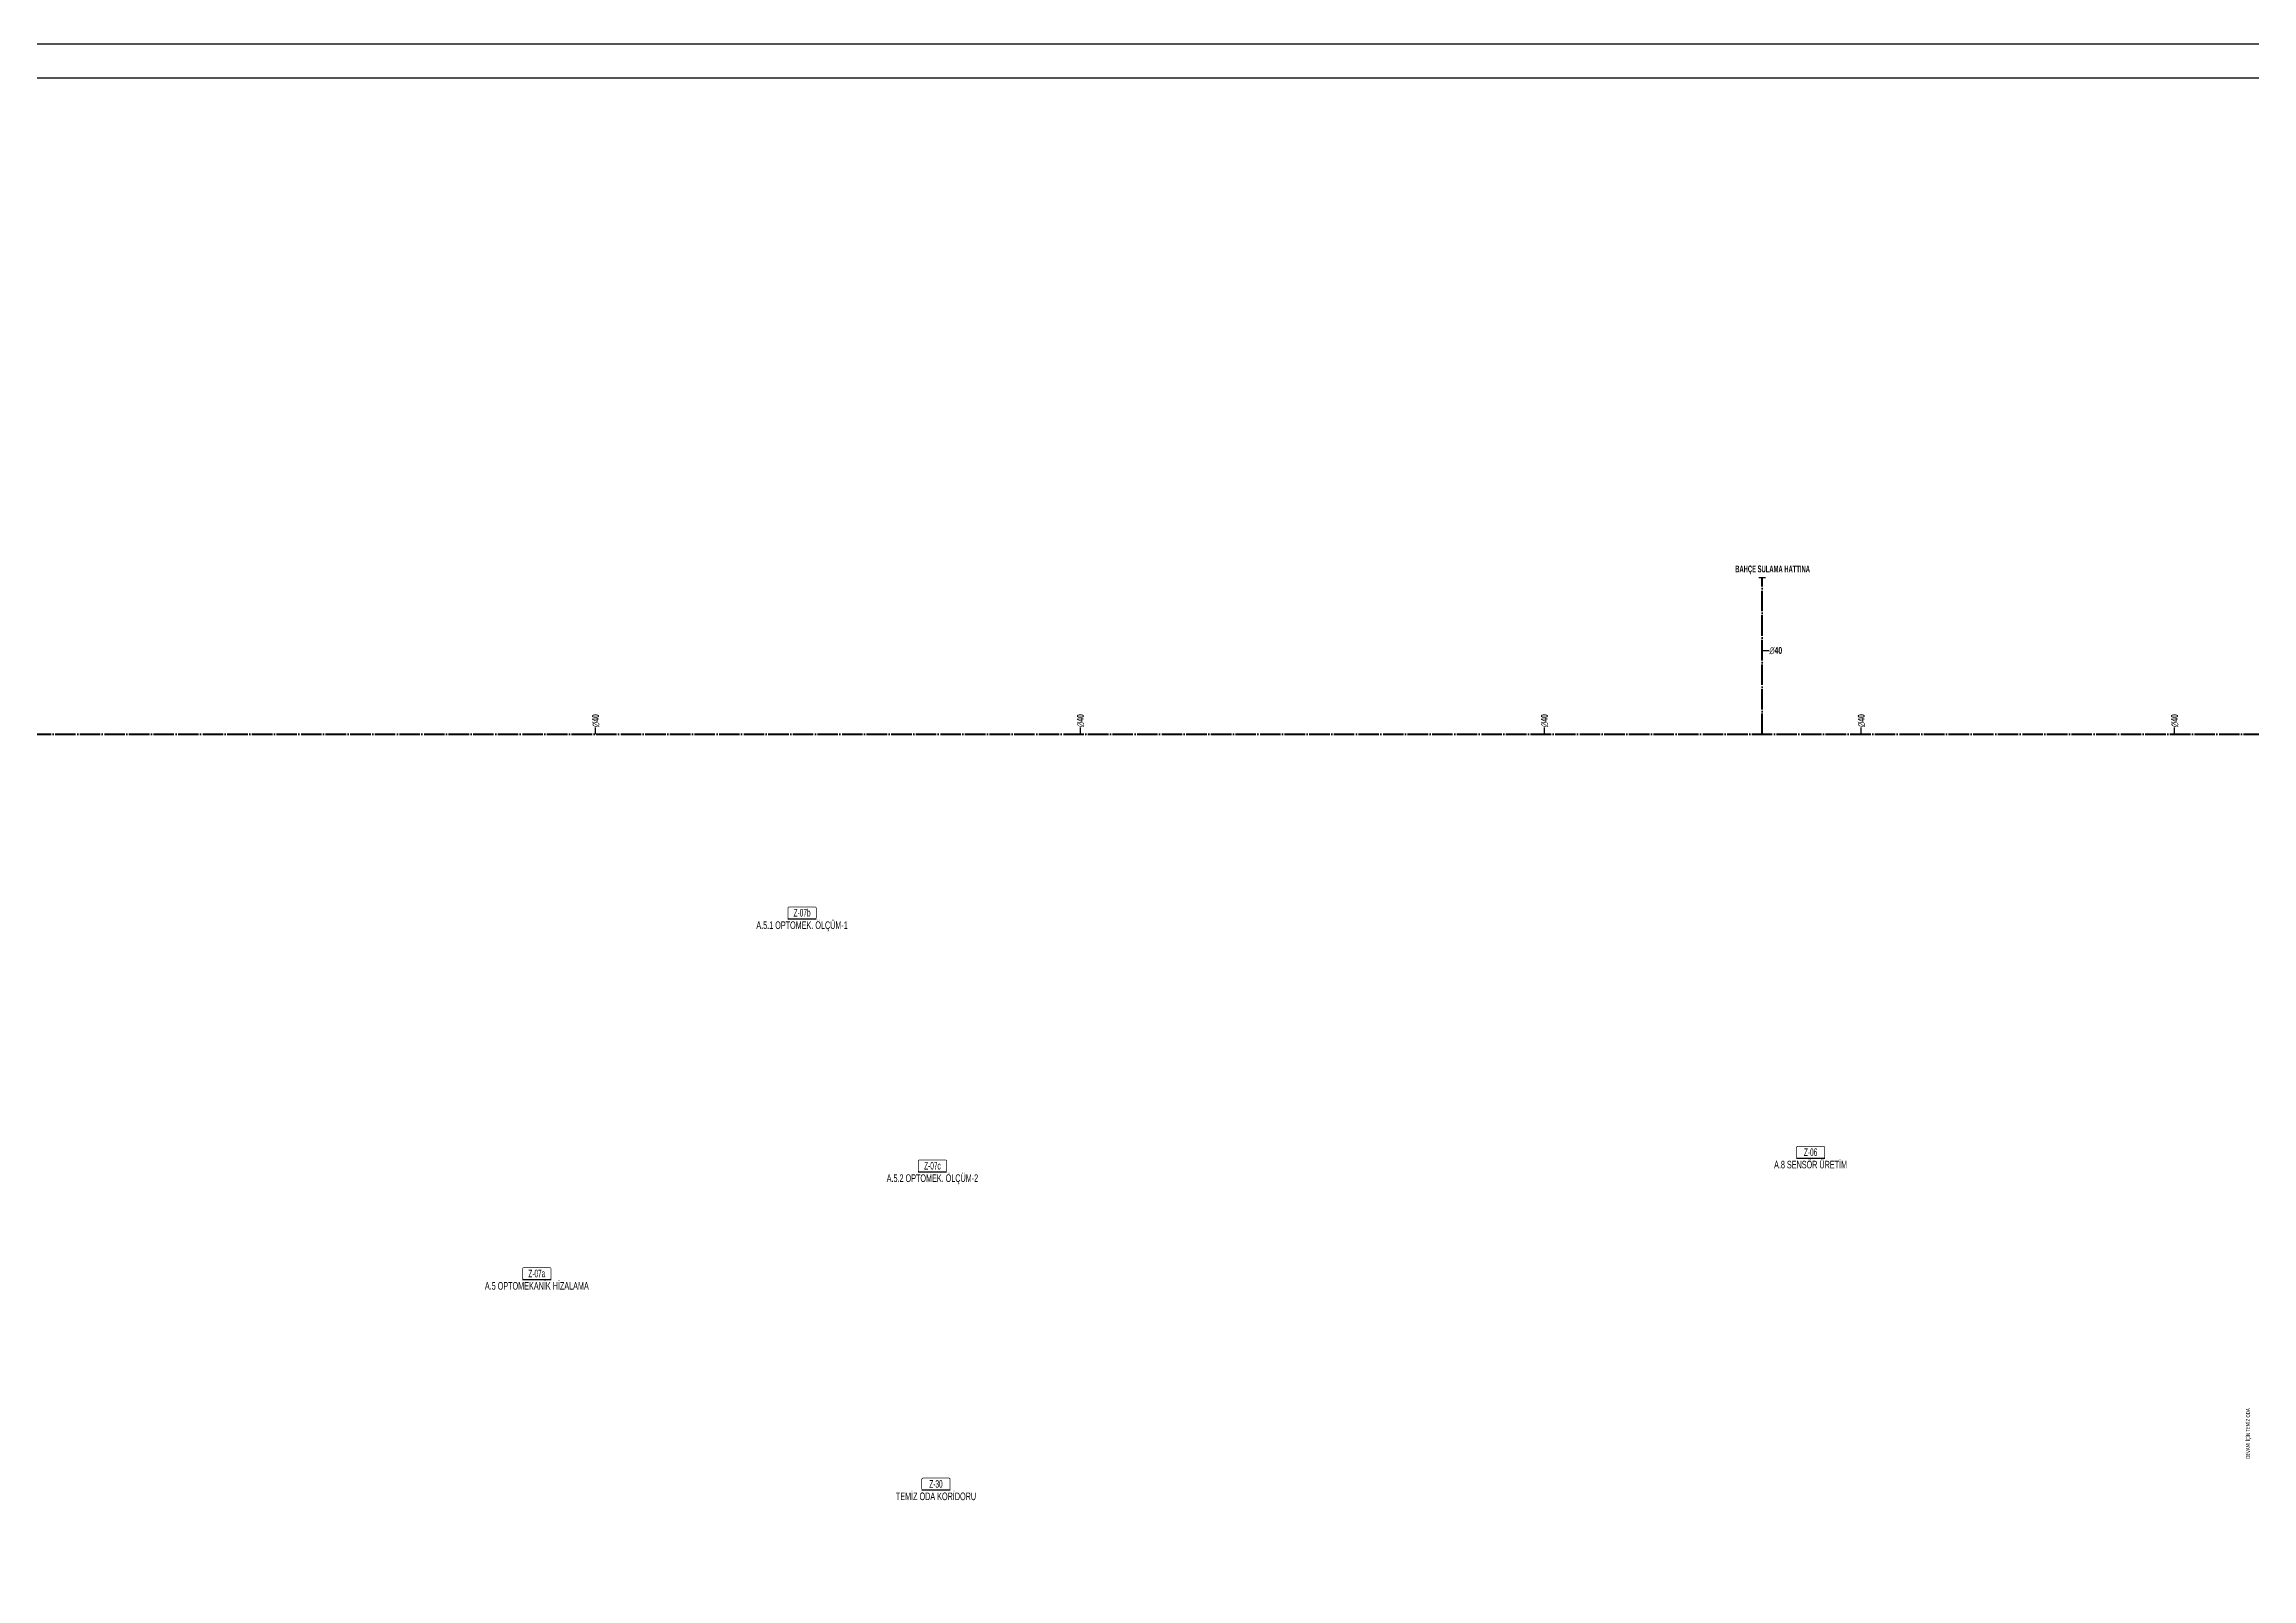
# Model space of a CAD drawing. Header units: centimetres. Extents: x 405464 to 563355, y 50011 to 66875.
# Drawn here: x 477243 to 483717, y 54511 to 59011 of the extents above; entities that cross this region are included whole.
import ezdxf
from ezdxf.enums import TextEntityAlignment as Align

# ---------------------------------------------------------------- set-up
doc = ezdxf.new("R2010")
doc.units = ezdxf.units.CM
doc.linetypes.add('SOGUKSU1', pattern=[72, 60, -6, 0, -6])
for name, color, linetype in [('-M-MAHAL-DEBILER', 7, 'Continuous'), ('-M-MAHAL-ETIKET-NOT', 7, 'Continuous'), ('-M-MAHAL-ETIKET-NOTM', 7, 'Continuous'), ('-M-MAHAL-ETK-', 7, 'Continuous'), ('-M-MAHAL-HAVA-DEGISIM', 7, 'Continuous'), ('-M-MAHAL-NO', 7, 'Continuous'), ('-M-MAHAL-NOM', 7, 'Continuous')]:
    doc.layers.add(name, color=color, linetype=linetype)
for name, color, linetype, lineweight in [('0-KRCN-DSD-YAZI', 4, 'Continuous', 40), ('0-KRCN-SHT-03CIHAZ', 120, 'Continuous', 30), ('0-KRCN-SHT-05CIHAZ', 171, 'Continuous', 40), ('0-KRCN-SHT-SOGUKSU', 141, 'SOGUKSU1', 40), ('0-KRCN-SHT-YAZI-ÇAP-TEMSU', 81, 'Continuous', 30), ('0-KRCN-Z-ANTET', 71, 'Continuous', 30), ('0-MEK-SHT-YAZI-ÇAP-TEMSU', 81, 'Continuous', 30)]:
    doc.layers.add(name, color=color, linetype=linetype, lineweight=lineweight)
doc.styles.add('-M-ISSO-TEXT-TTF', font='ARIALN.TTF')
doc.styles.add('-M-MHLETK-NOT', font='romans.shx', dxfattribs={"width": 0.7})
doc.styles.add('-M-MHLETK-TEXT', font='ARIALN.TTF', dxfattribs={"width": 0.7})
doc.styles.add('CAP', font='ARIALNB.TTF')
doc.styles.add('VRF CITY MULTI', font='tahoma.ttf', dxfattribs={"height": 15})

# ---------------------------------------------------------------- blocks, each defined once
blk = doc.blocks.new('M-MHLETK-YNG')
at = {"layer": '-M-MAHAL-ETIKET-NOTM', "color": 3, "style": '-M-ISSO-TEXT-TTF', "width": 0.8, "flags": 8}
blk.add_attdef('MAH-ADI2', text='', height=1.11, dxfattribs=at).set_placement((0, -2.55), align=Align.MIDDLE_CENTER)
blk.add_wipeout([(-2.08, 1.74), (2.08, 1.74), (2.08, 0), (-2.08, 0)]).dxf.layer = '-M-MAHAL-ETK-'
at = {"layer": '-M-MAHAL-ETK-', "color": 0}
for p, q in [((-2.08, 0), (2.08, 0)), ((-1.16, 0), (-1.16, 0))]:
    blk.add_line(p, q, dxfattribs=at)
blk.add_lwpolyline([(-1.88, 1.74, 0.1, 0.1, 0), (1.88, 1.74, 0.1, 0.1, -0.414214), (2.08, 1.54, 0.1, 0.1, 0), (2.08, 0.2, 0.1, 0.1, -0.414214), (1.88, 0, 0.1, 0.1, 0), (-1.88, 0, 0.1, 0.1, -0.414214), (-2.08, 0.2, 0.1, 0.1, 0), (-2.08, 1.54, 0.1, 0.1, -0.414214)], format="xyseb", close=True, dxfattribs=at)
at = {"layer": '-M-MAHAL-DEBILER', "color": 4, "style": '-M-MHLETK-NOT', "width": 0.5, "flags": 8}
blk.add_attdef('DEBIS', text='', height=0.4, dxfattribs=at).set_placement((-2.17, 2.15), align=Align.MIDDLE_CENTER)
at = {"layer": '-M-MAHAL-DEBILER', "color": 191, "style": '-M-MHLETK-NOT', "width": 0.5, "flags": 8}
blk.add_attdef('DEBIR', text='', height=0.4, dxfattribs=at).set_placement((-1.61, 2.15), align=Align.MIDDLE_CENTER)
at = {"layer": '-M-MAHAL-DEBILER', "color": 31, "style": '-M-MHLETK-NOT', "width": 0.5, "flags": 8}
blk.add_attdef('DEBIF', text='', height=0.4, dxfattribs=at).set_placement((1.59, 2.15), align=Align.MIDDLE_CENTER)
at = {"layer": '-M-MAHAL-DEBILER', "color": 1, "style": '-M-MHLETK-NOT', "width": 0.5, "flags": 8}
blk.add_attdef('DEBIE', text='', height=0.4, dxfattribs=at).set_placement((2.32, 2.15), align=Align.MIDDLE_CENTER)
at = {"layer": '-M-MAHAL-ETIKET-NOT', "color": 3}
for tag, height, style, width, flags, p in [('KIS', 0.04, '-M-MHLETK-NOT', 0.5, 9, (-2.59, 1.62)), ('ALAN', 0.04, '-M-MHLETK-NOT', 0.5, 9, (-2.58, 1.56)), ('RH', 0.04, '-M-MHLETK-NOT', 0.5, 9, (-2.39, 1.62)), ('YUKSEKLIK', 0.04, '-M-MHLETK-NOT', 0.5, 9, (-2.32, 1.56)), ('YAZ', 0.04, '-M-MHLETK-NOT', 0.5, 9, (-2.18, 1.62)), ('MAH-ADI', 1.11, '-M-ISSO-TEXT-TTF', 0.8, 8, (0, -0.93))]:
    blk.add_attdef(tag, text='', height=height, dxfattribs=dict(at, style=style, width=width, flags=flags)).set_placement(p, align=Align.MIDDLE_CENTER)
at = {"layer": '-M-MAHAL-ETIKET-NOT', "color": 3, "style": '-M-MHLETK-NOT', "width": 0.5, "flags": 9}
for tag, p, height in [('HL', (-2.62, 1.49), 0.0286), ('KLKTR', (-2.62, 1.42), 0.04), ('RDY-BOY1', (-2.61, 1.37), 0.0286), ('RDY-BOY2', (-2.61, 1.32), 0.0286), ('RDY-BOY3', (-2.61, 1.27), 0.0286), ('RDY-BOY4', (-2.61, 1.22), 0.0286), ('KON-BOY1', (-2.61, 1.14), 0.0286), ('KON-BOY2', (-2.61, 1.09), 0.0286), ('KON-BOY3', (-2.61, 1.04), 0.0286), ('FCU-TIP1', (-2.61, 0.96), 0.0286), ('FCU-TIP2', (-2.61, 0.91), 0.0286), ('FCU-TIP3', (-2.61, 0.86), 0.0286), ('VRV-TIP1', (-2.61, 0.76), 0.0286), ('VRV-TIP2', (-2.61, 0.71), 0.0286), ('HLA', (-2.52, 1.49), 0.0286), ('FCU-ADET1', (-2.52, 0.96), 0.0286), ('FCU-ADET2', (-2.52, 0.91), 0.0286), ('FCU-ADET3', (-2.52, 0.86), 0.0286), ('VRV-ADET1', (-2.52, 0.76), 0.0286), ('VRV-ADET2', (-2.52, 0.71), 0.0286), ('RDY-TIP1', (-2.5, 1.37), 0.0286), ('RDY-TIP2', (-2.5, 1.32), 0.0286), ('RDY-TIP3', (-2.5, 1.27), 0.0286), ('RDY-TIP4', (-2.5, 1.22), 0.0286), ('KON-TIP1', (-2.5, 1.14), 0.0286), ('KON-TIP2', (-2.5, 1.09), 0.0286), ('KON-TIP3', (-2.5, 1.04), 0.0286), ('FCU-KAP1', (-2.4, 0.96), 0.0286), ('FCU-KAP2', (-2.4, 0.91), 0.0286), ('FCU-KAP3', (-2.4, 0.86), 0.0286), ('VRV-KAP1', (-2.4, 0.76), 0.0286), ('VRV-KAP2', (-2.4, 0.71), 0.0286), ('RDY-ADET1', (-2.39, 1.37), 0.0286), ('RDY-ADET2', (-2.39, 1.32), 0.0286), ('RDY-ADET3', (-2.39, 1.27), 0.0286), ('RDY-ADET4', (-2.39, 1.22), 0.0286), ('KON-ADET1', (-2.39, 1.14), 0.0286), ('KON-ADET2', (-2.39, 1.09), 0.0286), ('KON-ADET3', (-2.39, 1.04), 0.0286), ('FCU-DUY1', (-2.27, 0.96), 0.0286), ('FCU-DUY2', (-2.27, 0.91), 0.0286), ('FCU-DUY3', (-2.27, 0.86), 0.0286), ('VRV-DUY1', (-2.27, 0.76), 0.0286), ('VRV-DUY2', (-2.27, 0.71), 0.0286), ('RDY-ISI1', (-2.27, 1.37), 0.0286), ('RDY-ISI2', (-2.27, 1.32), 0.0286), ('RDY-ISI3', (-2.27, 1.27), 0.0286), ('RDY-ISI4', (-2.27, 1.22), 0.0286), ('KON-ISI1', (-2.27, 1.14), 0.0286), ('KON-ISI2', (-2.27, 1.09), 0.0286), ('KON-ISI3', (-2.27, 1.04), 0.0286), ('SHG', (-2.23, 1.49), 0.0286), ('AHU', (-2.23, 1.44), 0.0286), ('FCU-SOG1', (-2.15, 0.96), 0.0286), ('FCU-SOG2', (-2.15, 0.91), 0.0286), ('FCU-SOG3', (-2.15, 0.86), 0.0286), ('VRV-SOG1', (-2.15, 0.76), 0.0286), ('VRV-SOG2', (-2.15, 0.71), 0.0286), ('LHG', (-2.13, 1.49), 0.0286), ('RDY-BNP1', (-2.1, 1.37), 0.0286), ('RDY-BNP2', (-2.1, 1.32), 0.0286), ('RDY-BNP3', (-2.1, 1.27), 0.0286), ('RDY-BNP4', (-2.1, 1.22), 0.0286), ('KON-BNP1', (-2.1, 1.14), 0.0286), ('KON-BNP2', (-2.1, 1.09), 0.0286), ('KON-BNP3', (-2.1, 1.04), 0.0286), ('HG', (-2.04, 1.49), 0.0286), ('FCU-ISI1', (-2.04, 0.96), 0.0286), ('FCU-ISI2', (-2.04, 0.91), 0.0286), ('FCU-ISI3', (-2.04, 0.86), 0.0286), ('VRV-ISI1', (-2.04, 0.76), 0.0286), ('VRV-ISI2', (-2.04, 0.71), 0.0286), ('HGA', (-1.96, 1.49), 0.0286), ('EF', (-1.96, 1.44), 0.0286), ('RDY-BNK1', (-1.96, 1.37), 0.0286), ('RDY-BNK2', (-1.96, 1.32), 0.0286), ('RDY-BNK3', (-1.96, 1.27), 0.0286), ('RDY-BNK4', (-1.96, 1.22), 0.0286), ('KON-BNK1', (-1.96, 1.14), 0.0286), ('KON-BNK2', (-1.96, 1.09), 0.0286), ('KON-BNK3', (-1.96, 1.04), 0.0286), ('FCU-DEBI1', (-1.95, 0.96), 0.0286), ('FCU-DEBI2', (-1.95, 0.91), 0.0286), ('FCU-DEBI3', (-1.95, 0.86), 0.0286), ('VRV-DEBI1', (-1.95, 0.76), 0.0286), ('VRV-DEBI2', (-1.95, 0.71), 0.0286), ('FCU-BNP1', (-1.83, 0.96), 0.0286), ('FCU-BNP2', (-1.83, 0.91), 0.0286), ('FCU-BNP3', (-1.83, 0.86), 0.0286), ('VRV-BNP1', (-1.83, 0.76), 0.0286), ('VRV-BNP2', (-1.83, 0.71), 0.0286), ('FCU-BNK1', (-1.61, 0.96), 0.0286), ('FCU-BNK2', (-1.61, 0.91), 0.0286), ('FCU-BNK3', (-1.61, 0.86), 0.0286), ('VRV-BNK1', (-1.61, 0.76), 0.0286), ('VRV-BNK2', (-1.61, 0.71), 0.0286)]:
    blk.add_attdef(tag, p, '', height=height, dxfattribs=at)
at = {"layer": '-M-MAHAL-HAVA-DEGISIM', "style": '-M-MHLETK-NOT', "width": 0.5, "flags": 8}
for tag, p in [('HAVADEG', (0, 3.61)), ('HAVA', (0, 2.4))]:
    blk.add_attdef(tag, text='', height=0.6, dxfattribs=at).set_placement(p, align=Align.MIDDLE_CENTER)
at = {"layer": '-M-MAHAL-NO', "color": 7, "style": '-M-MHLETK-TEXT', "width": 0.6, "flags": 8}
blk.add_attdef('MAH-NO', text='', height=1.11, dxfattribs=at).set_placement((0, 0.89), align=Align.MIDDLE_CENTER)
at = {"layer": '-M-MAHAL-NOM', "color": 7, "style": '-M-MHLETK-TEXT', "width": 0.6, "flags": 8}
blk.add_attdef('MAH-NOM', text='', height=1.11, dxfattribs=at).set_placement((0, 0.89), align=Align.MIDDLE_CENTER)
blk = doc.blocks.new('DONUT')
at = {"layer": '0-KRCN-SHT-03CIHAZ'}
blk.add_hatch(color=256, dxfattribs=at).paths.add_polyline_path([(2.5, 0, 1), (-2.5, 0, 1)])
blk.add_circle((0, 0), 2.5, dxfattribs=at)

msp = doc.modelspace()

# ---------------------------------------------------------------- linework, layer by layer
at = {"layer": '0-KRCN-SHT-SOGUKSU'}
for p, q in [((482280.9, 56988.2), (482280.9, 57447.7)), ((475473.2, 56988.2), (483891.7, 56988.2))]:
    msp.add_line(p, q, dxfattribs=at)
at = {"layer": '0-KRCN-SHT-YAZI-ÇAP-TEMSU', "linetype": 'Continuous'}
msp.add_line((482270.9, 57447.7), (482290.9, 57447.7), dxfattribs=at)
at = {"layer": '0-KRCN-Z-ANTET'}
for points in [[(405464.1, 50011.3), (563355.4, 50011.3), (563355.4, 59011.3), (405464.1, 59011.3)], [(470564.1, 50111.3), (502064.1, 50111.3), (502064.1, 58911.3), (470564.1, 58911.3)]]:
    msp.add_lwpolyline(points, close=True, dxfattribs=at)
at = {"layer": '0-MEK-SHT-YAZI-ÇAP-TEMSU', "linetype": 'Continuous'}
for p, q in [((482280.9, 57233.6), (482300.4, 57233.6)), ((478860.2, 56988.2), (478860.2, 57007.8)), ((480281.7, 56988.2), (480281.7, 57007.8)), ((481642.3, 56988.2), (481642.3, 57007.8)), ((482571.5, 56988.2), (482571.5, 57007.8)), ((483489.9, 56988.2), (483489.9, 57007.8))]:
    msp.add_line(p, q, dxfattribs=at)

# ---------------------------------------------------------------- block references
at = {"layer": '0-KRCN-SHT-05CIHAZ'}
msp.add_blockref('DONUT', (482280.9, 56988.2), dxfattribs=at)

# ---------------------------------------------------------------- texts
at = {"layer": '0-KRCN-DSD-YAZI', "color": 7, "style": 'VRF CITY MULTI', "width": 0.7}
msp.add_text('DEVAMI İÇİN TEMİZ ODA ', height=12, rotation=90, dxfattribs=at).set_placement((483705.6, 54939.3), align=Align.MIDDLE)
at = {"layer": '0-KRCN-SHT-YAZI-ÇAP-TEMSU', "linetype": 'Continuous', "style": 'CAP', "width": 0.6}
msp.add_text('BAHÇE SULAMA HATTINA', height=20, dxfattribs=at).set_placement((482201.8, 57462.5))
at = {"layer": '0-MEK-SHT-YAZI-ÇAP-TEMSU', "linetype": 'Continuous', "style": 'CAP', "width": 0.7}
msp.add_text('∅40', height=20, dxfattribs=at).set_placement((482302, 57233.6), align=Align.MIDDLE_LEFT)
for p in [(478860.2, 57009.3), (480281.7, 57009.3), (481642.3, 57009.3), (482571.5, 57009.3), (483489.9, 57009.3)]:
    msp.add_text('∅40', height=20, rotation=90, dxfattribs=at).set_placement(p, align=Align.MIDDLE_LEFT)

# ---------------------------------------------------------------- next in the draw order: block references
at = {"layer": '-M-MAHAL-ETK-', "xscale": 20, "yscale": 20, "zscale": 20}
for p, values in [((479465.7, 56446.6), {'MAH-NO': 'Z-07b', 'MAH-ADI': 'A.5.1 OPTOMEK. ÖLÇÜM-1'}), ((479847.9, 55704.8), {'MAH-NO': 'Z-07c', 'MAH-ADI': 'A.5.2 OPTOMEK. ÖLÇÜM-2'}), ((482422.8, 55744.5), {'MAH-NO': 'Z-06', 'MAH-ADI': 'A.8 SENSÖR ÜRETİM'}), ((478688, 55388.9), {'MAH-NO': 'Z-07a', 'MAH-ADI': 'A.5 OPTOMEKANİK HİZALAMA'}), ((479858.3, 54771.8), {'MAH-NO': 'Z-30', 'MAH-ADI': 'TEMİZ ODA KORİDORU'})]:
    msp.add_blockref('M-MHLETK-YNG', p, dxfattribs=at).add_auto_attribs(values)

doc.saveas('drawing.dxf')
